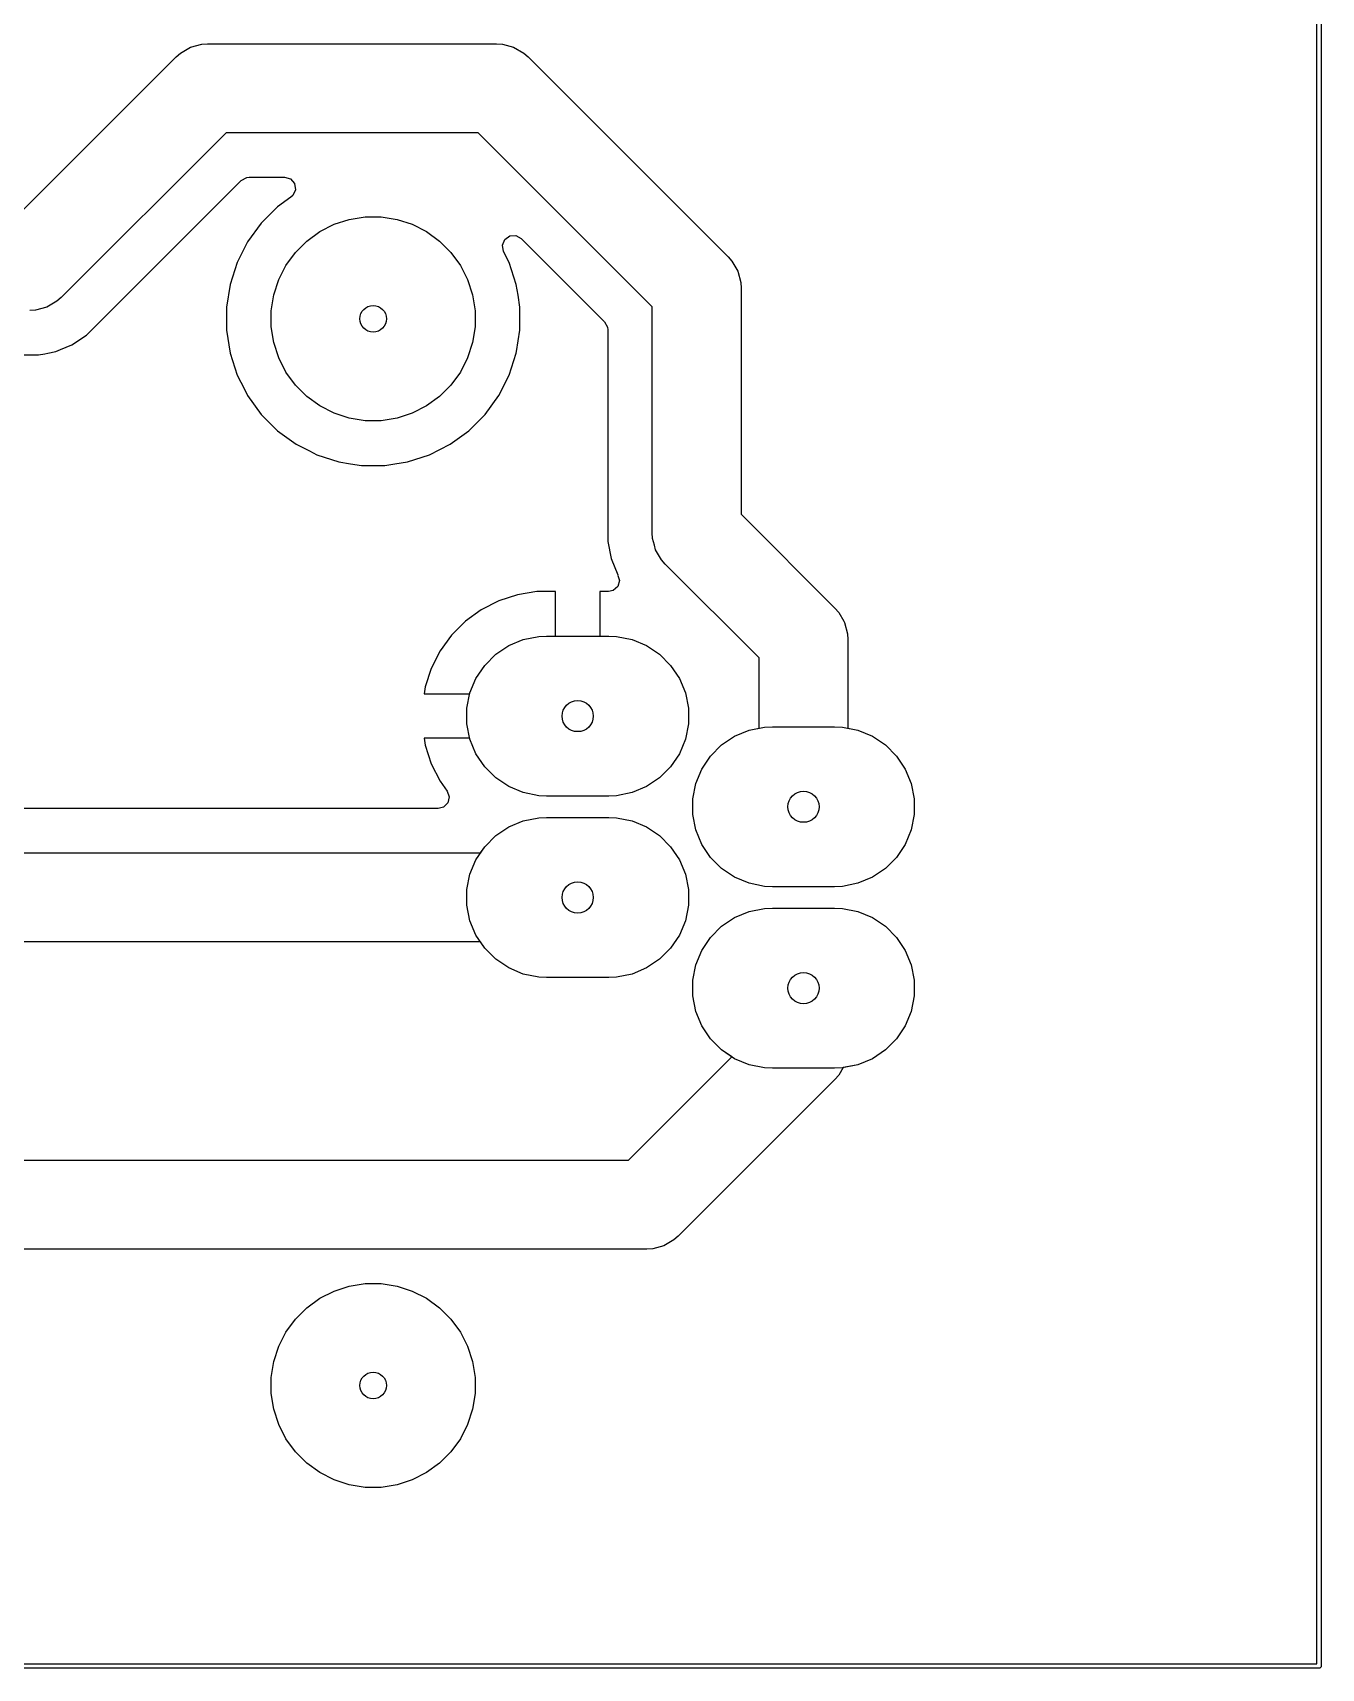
# Model space of a CAD drawing. Header units: millimetres. Extents: x 0 to 42.5, y 0 to 45.
# Drawn here: x 28.03 to 42.52, y -0.03 to 18.38 of the extents above; entities that cross this region are included whole.
import ezdxf

# ---------------------------------------------------------------- set-up
doc = ezdxf.new("R2010")
doc.units = ezdxf.units.MM
doc.layers.add('B.Cu', color=153, linetype='CONTINUOUS', true_color=0x4d7fc4)
doc.layers.add('F.Cu', color=13, linetype='CONTINUOUS', true_color=0xc83434)

msp = doc.modelspace()

# ---------------------------------------------------------------- linework, layer by layer
at = {"layer": 'B.Cu', "linetype": 'CONTINUOUS'}
for p, q in [((42.475, 0.025), (42.475, 44.975)), ((42.525, 45), (42.525, 0)), ((31.260734, 16.137416), (31.421521, 16.219341)), ((31.421521, 16.219341), (31.593145, 16.275105)), ((31.593145, 16.275105), (31.771379, 16.303335)), ((31.771379, 16.303335), (31.951835, 16.303335)), ((31.951835, 16.303335), (32.130069, 16.275105)), ((32.130069, 16.275105), (32.301693, 16.219341)), ((32.301693, 16.219341), (32.46248, 16.137416)), ((30.98714, 15.903745), (31.114742, 16.031347)), ((31.114742, 16.031347), (31.260734, 16.137416)), ((32.46248, 16.137416), (32.608472, 16.031347)), ((32.608472, 16.031347), (32.736074, 15.903745)), ((30.881071, 15.757753), (30.98714, 15.903745)), ((32.736074, 15.903745), (32.842143, 15.757753)), ((30.799146, 15.596966), (30.881071, 15.757753)), ((32.842143, 15.757753), (32.924068, 15.596966)), ((30.743382, 15.425342), (30.799146, 15.596966)), ((32.924068, 15.596966), (32.979832, 15.425342)), ((30.715152, 15.247108), (30.743382, 15.425342)), ((32.979832, 15.425342), (33.008062, 15.247108)), ((30.715152, 15.066652), (30.715152, 15.247108)), ((33.008062, 15.247108), (33.008062, 15.066652)), ((30.743382, 14.888418), (30.715152, 15.066652)), ((33.008062, 15.066652), (32.979832, 14.888418)), ((30.799146, 14.716794), (30.743382, 14.888418)), ((32.979832, 14.888418), (32.924068, 14.716794)), ((30.881071, 14.556007), (30.799146, 14.716794)), ((30.98714, 14.410015), (30.881071, 14.556007)), ((32.842143, 14.556007), (32.736074, 14.410015)), ((32.924068, 14.716794), (32.842143, 14.556007)), ((31.114742, 14.282413), (30.98714, 14.410015)), ((32.736074, 14.410015), (32.608472, 14.282413)), ((31.260734, 14.176344), (31.114742, 14.282413)), ((31.421521, 14.094419), (31.260734, 14.176344)), ((32.46248, 14.176344), (32.301693, 14.094419)), ((32.608472, 14.282413), (32.46248, 14.176344)), ((31.593145, 14.038655), (31.421521, 14.094419)), ((31.771379, 14.010425), (31.593145, 14.038655)), ((31.951835, 14.010425), (31.771379, 14.010425)), ((32.130069, 14.038655), (31.951835, 14.010425)), ((32.301693, 14.094419), (32.130069, 14.038655)), ((33.240653, 11.382589), (33.38735, 11.480609)), ((33.38735, 11.480609), (33.550351, 11.548126)), ((33.550351, 11.548126), (33.723392, 11.582546)), ((33.723392, 11.582546), (33.811607, 11.58688)), ((33.811607, 11.58688), (34.511607, 11.58688)), ((34.511607, 11.58688), (34.599822, 11.582546)), ((34.599822, 11.582546), (34.772863, 11.548126)), ((34.772863, 11.548126), (34.935864, 11.480609)), ((34.935864, 11.480609), (35.082561, 11.382589)), ((33.017878, 11.111137), (33.115898, 11.257834)), ((33.115898, 11.257834), (33.240653, 11.382589)), ((35.082561, 11.382589), (35.207316, 11.257834)), ((35.207316, 11.257834), (35.305336, 11.111137)), ((32.950361, 10.948136), (33.017878, 11.111137)), ((35.305336, 11.111137), (35.372853, 10.948136)), ((32.915941, 10.775095), (32.950361, 10.948136)), ((35.372853, 10.948136), (35.407273, 10.775095)), ((32.915941, 10.598665), (32.915941, 10.775095)), ((35.407273, 10.775095), (35.407273, 10.598665)), ((32.950361, 10.425624), (32.915941, 10.598665)), ((35.407273, 10.598665), (35.372853, 10.425624)), ((35.92735, 10.460609), (36.090351, 10.528126)), ((36.090351, 10.528126), (36.263392, 10.562546)), ((36.263392, 10.562546), (36.351607, 10.56688)), ((36.351607, 10.56688), (37.051607, 10.56688)), ((37.051607, 10.56688), (37.139822, 10.562546)), ((37.139822, 10.562546), (37.312863, 10.528126)), ((37.312863, 10.528126), (37.475864, 10.460609)), ((33.017878, 10.262623), (32.950361, 10.425624)), ((35.372853, 10.425624), (35.305336, 10.262623)), ((35.655898, 10.237834), (35.780653, 10.362589)), ((35.780653, 10.362589), (35.92735, 10.460609)), ((37.475864, 10.460609), (37.622561, 10.362589)), ((37.622561, 10.362589), (37.747316, 10.237834)), ((33.115898, 10.115926), (33.017878, 10.262623)), ((35.305336, 10.262623), (35.207316, 10.115926)), ((35.557878, 10.091137), (35.655898, 10.237834)), ((37.747316, 10.237834), (37.845336, 10.091137)), ((33.240653, 9.991171), (33.115898, 10.115926)), ((33.38735, 9.893151), (33.240653, 9.991171)), ((35.082561, 9.991171), (34.935864, 9.893151)), ((35.207316, 10.115926), (35.082561, 9.991171)), ((35.490361, 9.928136), (35.557878, 10.091137)), ((37.845336, 10.091137), (37.912853, 9.928136)), ((33.550351, 9.825634), (33.38735, 9.893151)), ((33.723392, 9.791214), (33.550351, 9.825634)), ((33.811607, 9.78688), (33.723392, 9.791214)), ((34.511607, 9.78688), (33.811607, 9.78688)), ((34.599822, 9.791214), (34.511607, 9.78688)), ((34.772863, 9.825634), (34.599822, 9.791214)), ((34.935864, 9.893151), (34.772863, 9.825634)), ((35.455941, 9.755095), (35.490361, 9.928136)), ((35.455941, 9.578665), (35.455941, 9.755095)), ((37.912853, 9.928136), (37.947273, 9.755095)), ((37.947273, 9.755095), (37.947273, 9.578665)), ((35.490361, 9.405624), (35.455941, 9.578665)), ((37.947273, 9.578665), (37.912853, 9.405624)), ((33.240653, 9.342589), (33.38735, 9.440609)), ((33.38735, 9.440609), (33.550351, 9.508126)), ((33.550351, 9.508126), (33.723392, 9.542546)), ((33.723392, 9.542546), (33.811607, 9.54688)), ((33.811607, 9.54688), (34.511607, 9.54688)), ((34.511607, 9.54688), (34.599822, 9.542546)), ((34.599822, 9.542546), (34.772863, 9.508126)), ((34.772863, 9.508126), (34.935864, 9.440609)), ((34.935864, 9.440609), (35.082561, 9.342589)), ((35.557878, 9.242623), (35.490361, 9.405624)), ((37.912853, 9.405624), (37.845336, 9.242623)), ((33.017878, 9.071137), (33.115898, 9.217834)), ((33.115898, 9.217834), (33.240653, 9.342589)), ((35.082561, 9.342589), (35.207316, 9.217834)), ((35.207316, 9.217834), (35.305336, 9.071137)), ((35.655898, 9.095926), (35.557878, 9.242623)), ((37.845336, 9.242623), (37.747316, 9.095926)), ((32.950361, 8.908136), (33.017878, 9.071137)), ((35.305336, 9.071137), (35.372853, 8.908136)), ((35.780653, 8.971171), (35.655898, 9.095926)), ((37.747316, 9.095926), (37.622561, 8.971171)), ((32.915941, 8.735095), (32.950361, 8.908136)), ((35.372853, 8.908136), (35.407273, 8.735095)), ((35.92735, 8.873151), (35.780653, 8.971171)), ((36.090351, 8.805634), (35.92735, 8.873151)), ((37.475864, 8.873151), (37.312863, 8.805634)), ((37.622561, 8.971171), (37.475864, 8.873151)), ((32.915941, 8.558665), (32.915941, 8.735095)), ((35.407273, 8.735095), (35.407273, 8.558665)), ((36.263392, 8.771214), (36.090351, 8.805634)), ((36.351607, 8.76688), (36.263392, 8.771214)), ((37.051607, 8.76688), (36.351607, 8.76688)), ((37.139822, 8.771214), (37.051607, 8.76688)), ((37.312863, 8.805634), (37.139822, 8.771214)), ((32.950361, 8.385624), (32.915941, 8.558665)), ((35.407273, 8.558665), (35.372853, 8.385624)), ((35.92735, 8.420609), (36.090351, 8.488126)), ((36.090351, 8.488126), (36.263392, 8.522546)), ((36.263392, 8.522546), (36.351607, 8.52688)), ((36.351607, 8.52688), (37.051607, 8.52688)), ((37.051607, 8.52688), (37.139822, 8.522546)), ((37.139822, 8.522546), (37.312863, 8.488126)), ((37.312863, 8.488126), (37.475864, 8.420609)), ((33.017878, 8.222623), (32.950361, 8.385624)), ((35.372853, 8.385624), (35.305336, 8.222623)), ((35.655898, 8.197834), (35.780653, 8.322589)), ((35.780653, 8.322589), (35.92735, 8.420609)), ((37.475864, 8.420609), (37.622561, 8.322589)), ((37.622561, 8.322589), (37.747316, 8.197834)), ((33.115898, 8.075926), (33.017878, 8.222623)), ((35.305336, 8.222623), (35.207316, 8.075926)), ((35.557878, 8.051137), (35.655898, 8.197834)), ((37.747316, 8.197834), (37.845336, 8.051137)), ((33.240653, 7.951171), (33.115898, 8.075926)), ((33.38735, 7.853151), (33.240653, 7.951171)), ((35.082561, 7.951171), (34.935864, 7.853151)), ((35.207316, 8.075926), (35.082561, 7.951171)), ((35.490361, 7.888136), (35.557878, 8.051137)), ((37.845336, 8.051137), (37.912853, 7.888136)), ((33.550351, 7.785634), (33.38735, 7.853151)), ((33.723392, 7.751214), (33.550351, 7.785634)), ((33.811607, 7.74688), (33.723392, 7.751214)), ((34.511607, 7.74688), (33.811607, 7.74688)), ((34.599822, 7.751214), (34.511607, 7.74688)), ((34.772863, 7.785634), (34.599822, 7.751214)), ((34.935864, 7.853151), (34.772863, 7.785634)), ((35.455941, 7.715095), (35.490361, 7.888136)), ((37.912853, 7.888136), (37.947273, 7.715095)), ((35.455941, 7.538665), (35.455941, 7.715095)), ((37.947273, 7.715095), (37.947273, 7.538665)), ((35.490361, 7.365624), (35.455941, 7.538665)), ((35.557878, 7.202623), (35.490361, 7.365624)), ((37.912853, 7.365624), (37.845336, 7.202623)), ((37.947273, 7.538665), (37.912853, 7.365624)), ((35.655898, 7.055926), (35.557878, 7.202623)), ((37.845336, 7.202623), (37.747316, 7.055926)), ((35.780653, 6.931171), (35.655898, 7.055926)), ((37.747316, 7.055926), (37.622561, 6.931171)), ((35.92735, 6.833151), (35.780653, 6.931171)), ((36.090351, 6.765634), (35.92735, 6.833151)), ((37.475864, 6.833151), (37.312863, 6.765634)), ((37.622561, 6.931171), (37.475864, 6.833151)), ((36.263392, 6.731214), (36.090351, 6.765634)), ((36.351607, 6.72688), (36.263392, 6.731214)), ((37.051607, 6.72688), (36.351607, 6.72688)), ((37.139822, 6.731214), (37.051607, 6.72688)), ((37.312863, 6.765634), (37.139822, 6.731214)), ((31.421521, 4.219341), (31.593145, 4.275105)), ((31.593145, 4.275105), (31.771379, 4.303335)), ((31.771379, 4.303335), (31.951835, 4.303335)), ((31.951835, 4.303335), (32.130069, 4.275105)), ((32.130069, 4.275105), (32.301693, 4.219341)), ((31.114742, 4.031347), (31.260734, 4.137416)), ((31.260734, 4.137416), (31.421521, 4.219341)), ((32.301693, 4.219341), (32.46248, 4.137416)), ((32.46248, 4.137416), (32.608472, 4.031347)), ((30.881071, 3.757753), (30.98714, 3.903745)), ((30.98714, 3.903745), (31.114742, 4.031347)), ((32.608472, 4.031347), (32.736074, 3.903745)), ((32.736074, 3.903745), (32.842143, 3.757753)), ((30.799146, 3.596966), (30.881071, 3.757753)), ((32.842143, 3.757753), (32.924068, 3.596966)), ((30.743382, 3.425342), (30.799146, 3.596966)), ((32.924068, 3.596966), (32.979832, 3.425342)), ((30.715152, 3.247108), (30.743382, 3.425342)), ((32.979832, 3.425342), (33.008062, 3.247108)), ((30.715152, 3.066652), (30.715152, 3.247108)), ((33.008062, 3.247108), (33.008062, 3.066652)), ((30.743382, 2.888418), (30.715152, 3.066652)), ((33.008062, 3.066652), (32.979832, 2.888418)), ((30.799146, 2.716794), (30.743382, 2.888418)), ((32.979832, 2.888418), (32.924068, 2.716794)), ((30.881071, 2.556007), (30.799146, 2.716794)), ((32.924068, 2.716794), (32.842143, 2.556007)), ((30.98714, 2.410015), (30.881071, 2.556007)), ((31.114742, 2.282413), (30.98714, 2.410015)), ((32.736074, 2.410015), (32.608472, 2.282413)), ((32.842143, 2.556007), (32.736074, 2.410015)), ((31.260734, 2.176344), (31.114742, 2.282413)), ((32.608472, 2.282413), (32.46248, 2.176344)), ((31.421521, 2.094419), (31.260734, 2.176344)), ((31.593145, 2.038655), (31.421521, 2.094419)), ((31.771379, 2.010425), (31.593145, 2.038655)), ((32.130069, 2.038655), (31.951835, 2.010425)), ((32.301693, 2.094419), (32.130069, 2.038655)), ((32.46248, 2.176344), (32.301693, 2.094419)), ((31.951835, 2.010425), (31.771379, 2.010425)), ((0.025, 0.025), (42.475, 0.025)), ((42.525, 0), (42.523097, -0.009567)), ((42.5, -0.025), (0, -0.025)), ((42.509567, -0.023097), (42.5, -0.025)), ((42.523097, -0.009567), (42.509567, -0.023097))]:
    msp.add_line(p, q, dxfattribs=at)
at = {"layer": 'B.Cu'}
for centre, radius in [((31.861607, 15.15688), 0.15), ((31.861607, 15.15688), 0.15), ((31.861607, 15.15688), 0.15), ((34.161607, 10.68688), 0.175), ((34.161607, 10.68688), 0.175), ((34.161607, 10.68688), 0.175), ((36.701607, 9.66688), 0.175), ((36.701607, 9.66688), 0.175), ((36.701607, 9.66688), 0.175), ((34.161607, 8.64688), 0.175), ((34.161607, 8.64688), 0.175), ((34.161607, 8.64688), 0.175), ((36.701607, 7.62688), 0.175), ((36.701607, 7.62688), 0.175), ((36.701607, 7.62688), 0.175), ((31.861607, 3.15688), 0.15), ((31.861607, 3.15688), 0.15), ((31.861607, 3.15688), 0.15)]:
    msp.add_circle(centre, radius, dxfattribs=at)
at = {"layer": 'F.Cu', "linetype": 'CONTINUOUS'}
for p, q in [((42.475, 0.025), (42.475, 44.975)), ((42.525, 45), (42.525, 0)), ((29.808658, 18.21194), (29.934737, 18.245723)), ((29.934737, 18.245723), (29.934752, 18.245723)), ((29.934752, 18.245723), (30, 18.25)), ((30, 18.25), (33.25, 18.25)), ((33.25, 18.25), (33.315248, 18.245723)), ((33.315248, 18.245723), (33.315263, 18.245723)), ((33.315263, 18.245723), (33.441342, 18.21194)), ((27.792894, 16.25), (29.646447, 18.103553)), ((29.646447, 18.103553), (29.69561, 18.146669)), ((29.69561, 18.146669), (29.695619, 18.146677)), ((29.695619, 18.146677), (29.808658, 18.21194)), ((33.441342, 18.21194), (33.554381, 18.146677)), ((33.554381, 18.146677), (33.554396, 18.146662)), ((33.554396, 18.146662), (33.603553, 18.103553)), ((33.603553, 18.103553), (35.853554, 15.853553)), ((30.207106, 17.25), (28.353553, 15.396447)), ((33.042894, 17.25), (30.207106, 17.25)), ((35, 15.292894), (33.042894, 17.25)), ((30.378101, 16.713181), (30.439424, 16.746666)), ((30.439424, 16.746666), (30.465782, 16.7495)), ((30.465782, 16.7495), (30.864029, 16.7495)), ((30.864029, 16.7495), (30.931068, 16.729815)), ((28.784208, 15.11929), (30.378101, 16.713181)), ((30.931068, 16.729815), (30.976823, 16.677011)), ((30.986767, 16.607853), (30.957742, 16.544297)), ((30.976823, 16.677011), (30.986767, 16.607853)), ((30.786375, 16.415809), (30.602678, 16.232112)), ((30.786381, 16.415814), (30.786375, 16.415809)), ((30.936914, 16.525182), (30.786381, 16.415814)), ((30.957742, 16.544297), (30.936914, 16.525182)), ((30.602673, 16.232106), (30.449975, 16.021935)), ((30.602678, 16.232112), (30.602673, 16.232106)), ((31.260734, 16.137416), (31.421521, 16.219341)), ((31.421521, 16.219341), (31.593145, 16.275105)), ((31.593145, 16.275105), (31.771379, 16.303335)), ((31.771379, 16.303335), (31.951835, 16.303335)), ((31.951835, 16.303335), (32.130069, 16.275105)), ((32.130069, 16.275105), (32.301693, 16.219341)), ((32.301693, 16.219341), (32.46248, 16.137416)), ((30.449975, 16.021935), (30.332029, 15.790457)), ((30.98714, 15.903745), (31.114742, 16.031347)), ((31.114742, 16.031347), (31.260734, 16.137416)), ((32.46248, 16.137416), (32.608472, 16.031347)), ((32.608472, 16.031347), (32.736074, 15.903745)), ((33.314608, 15.984103), (33.340884, 16.048843)), ((33.340884, 16.048843), (33.39799, 16.089101)), ((33.39799, 16.089101), (33.467796, 16.092093)), ((33.467796, 16.092093), (33.52567, 16.05941)), ((33.52567, 16.05941), (34.463181, 15.121899)), ((30.881071, 15.757753), (30.98714, 15.903745)), ((32.736074, 15.903745), (32.842143, 15.757753)), ((33.327504, 15.915434), (33.314608, 15.984103)), ((33.391184, 15.790457), (33.327504, 15.915434)), ((35.853554, 15.853553), (35.896669, 15.804389)), ((30.332029, 15.790457), (30.251747, 15.543374)), ((30.799146, 15.596966), (30.881071, 15.757753)), ((32.842143, 15.757753), (32.924068, 15.596966)), ((33.391184, 15.790455), (33.391184, 15.790457)), ((33.391186, 15.790452), (33.391184, 15.790455)), ((33.471467, 15.543373), (33.391186, 15.790452)), ((35.896669, 15.804389), (35.896677, 15.804381)), ((35.896677, 15.804381), (35.96194, 15.691342)), ((35.96194, 15.691342), (35.96194, 15.691341)), ((35.96194, 15.691341), (35.995723, 15.565263)), ((30.251747, 15.543374), (30.211107, 15.286783)), ((30.743382, 15.425342), (30.799146, 15.596966)), ((32.924068, 15.596966), (32.979832, 15.425342)), ((33.490554, 15.422859), (33.471467, 15.543373)), ((35.995723, 15.565263), (35.995723, 15.565248)), ((35.995723, 15.565248), (36, 15.5)), ((36, 15.5), (36, 12.957106)), ((28.191342, 15.28806), (28.065263, 15.254277)), ((28.304381, 15.353323), (28.191342, 15.28806)), ((28.304396, 15.353339), (28.304381, 15.353323)), ((28.353553, 15.396447), (28.304396, 15.353339)), ((30.211107, 15.286783), (30.211107, 15.026978)), ((30.715152, 15.247108), (30.743382, 15.425342)), ((32.979832, 15.425342), (33.008062, 15.247108)), ((33.512107, 15.286783), (33.490554, 15.422859)), ((33.512107, 15.026978), (33.512107, 15.286783)), ((35, 12.75), (35, 15.292894)), ((28.065248, 15.254277), (28, 15.25)), ((28.065263, 15.254277), (28.065248, 15.254277)), ((28.637782, 14.972861), (28.777139, 15.112218)), ((28.777139, 15.112218), (28.77714, 15.112221)), ((28.77714, 15.112221), (28.784206, 15.119286)), ((28.784206, 15.119286), (28.784208, 15.11929)), ((30.715152, 15.066652), (30.715152, 15.247108)), ((33.008062, 15.247108), (33.008062, 15.066652)), ((34.463181, 15.121899), (34.496666, 15.060576)), ((28.473914, 14.863368), (28.637782, 14.972861)), ((30.211107, 15.026978), (30.251747, 14.770387)), ((30.743382, 14.888418), (30.715152, 15.066652)), ((33.008062, 15.066652), (32.979832, 14.888418)), ((33.474248, 14.787948), (33.512107, 15.026978)), ((34.496666, 15.060576), (34.4995, 15.034218)), ((34.4995, 15.034218), (34.4995, 12.651459)), ((11.3745, 14.7495), (28.098543, 14.7495)), ((28.098543, 14.7495), (28.168544, 14.763425)), ((28.168544, 14.763425), (28.203546, 14.770387)), ((28.203546, 14.770387), (28.291836, 14.787949)), ((28.291836, 14.787949), (28.345165, 14.810039)), ((28.345165, 14.810039), (28.473914, 14.863368)), ((30.251747, 14.770387), (30.251746, 14.770387)), ((30.251746, 14.770387), (30.332029, 14.523304)), ((30.799146, 14.716794), (30.743382, 14.888418)), ((32.979832, 14.888418), (32.924068, 14.716794)), ((33.391186, 14.523308), (33.471467, 14.770387)), ((33.471467, 14.770387), (33.474248, 14.787948)), ((30.881071, 14.556007), (30.799146, 14.716794)), ((30.98714, 14.410015), (30.881071, 14.556007)), ((32.842143, 14.556007), (32.736074, 14.410015)), ((32.924068, 14.716794), (32.842143, 14.556007)), ((30.332029, 14.523304), (30.413141, 14.364116)), ((30.413141, 14.364116), (30.449973, 14.291829)), ((31.114742, 14.282413), (30.98714, 14.410015)), ((32.736074, 14.410015), (32.608472, 14.282413)), ((33.273241, 14.291829), (33.391186, 14.523308)), ((30.449973, 14.291829), (30.602676, 14.081651)), ((31.260734, 14.176344), (31.114742, 14.282413)), ((31.421521, 14.094419), (31.260734, 14.176344)), ((32.46248, 14.176344), (32.301693, 14.094419)), ((32.608472, 14.282413), (32.46248, 14.176344)), ((33.120538, 14.081651), (33.273241, 14.291829)), ((30.602676, 14.081651), (30.786378, 13.897949)), ((31.593145, 14.038655), (31.421521, 14.094419)), ((31.771379, 14.010425), (31.593145, 14.038655)), ((31.951835, 14.010425), (31.771379, 14.010425)), ((32.130069, 14.038655), (31.951835, 14.010425)), ((32.301693, 14.094419), (32.130069, 14.038655)), ((32.936836, 13.897949), (33.120538, 14.081651)), ((30.786378, 13.897949), (30.996556, 13.745246)), ((32.726658, 13.745246), (32.936836, 13.897949)), ((30.996556, 13.745246), (31.144052, 13.670093)), ((31.144052, 13.670093), (31.22803, 13.627303)), ((31.22803, 13.627303), (31.228032, 13.627303)), ((31.228032, 13.627303), (31.228035, 13.627301)), ((31.228035, 13.627301), (31.475114, 13.54702)), ((32.2481, 13.54702), (32.495179, 13.627301)), ((32.495179, 13.627301), (32.726658, 13.745246)), ((31.475114, 13.54702), (31.607313, 13.526083)), ((31.607313, 13.526083), (31.731705, 13.50638)), ((31.731705, 13.50638), (31.73171, 13.50638)), ((31.73171, 13.50638), (31.991509, 13.50638)), ((31.991509, 13.50638), (32.104905, 13.524341)), ((32.104905, 13.524341), (32.2481, 13.54702)), ((36, 12.957106), (37.05516, 11.901946)), ((35.004277, 12.684753), (35, 12.75)), ((34.4995, 12.651457), (34.499499, 12.651457)), ((34.499499, 12.651457), (34.537947, 12.458171)), ((34.4995, 12.651459), (34.4995, 12.651457)), ((35.004277, 12.684737), (35.004277, 12.684753)), ((35.024405, 12.60962), (35.004277, 12.684737)), ((35.03806, 12.558658), (35.024405, 12.60962)), ((35.103323, 12.445619), (35.03806, 12.558658)), ((34.537947, 12.458171), (34.53795, 12.458161)), ((34.53795, 12.458161), (34.613364, 12.276093)), ((35.103338, 12.445604), (35.103323, 12.445619)), ((35.146447, 12.396447), (35.103338, 12.445604)), ((36.201607, 11.341287), (35.146447, 12.396447)), ((34.613296, 12.145709), (34.561315, 12.099021)), ((34.631783, 12.213088), (34.613296, 12.145709)), ((34.613364, 12.276093), (34.616241, 12.270711)), ((34.616241, 12.270711), (34.6141, 12.269568)), ((34.6141, 12.269568), (34.631783, 12.213088)), ((33.274196, 11.984313), (33.077846, 11.884267)), ((33.483771, 12.052407), (33.274196, 11.984313)), ((33.701426, 12.08688), (33.483771, 12.052407)), ((33.911607, 12.08688), (33.701426, 12.08688)), ((33.911607, 11.58688), (33.911607, 12.08688)), ((34.507803, 12.08688), (34.411607, 12.08688)), ((34.411607, 12.08688), (34.411607, 11.58688)), ((34.561315, 12.099021), (34.507803, 12.08688)), ((33.077846, 11.884267), (32.899565, 11.754738)), ((37.05516, 11.901946), (37.098268, 11.85279)), ((37.098268, 11.85279), (37.098284, 11.852774)), ((37.098284, 11.852774), (37.154885, 11.754738)), ((32.743749, 11.598922), (32.61422, 11.420641)), ((32.899565, 11.754738), (32.743749, 11.598922)), ((37.154885, 11.754738), (37.163547, 11.739735)), ((37.163547, 11.739735), (37.19733, 11.613656)), ((37.19733, 11.613656), (37.19733, 11.613641)), ((37.19733, 11.613641), (37.201607, 11.548393)), ((32.61422, 11.420641), (32.514174, 11.224291)), ((33.240653, 11.382589), (33.38735, 11.480609)), ((33.38735, 11.480609), (33.550351, 11.548126)), ((33.550351, 11.548126), (33.723392, 11.582546)), ((33.723392, 11.582546), (33.811607, 11.58688)), ((33.811607, 11.58688), (33.911607, 11.58688)), ((34.411607, 11.58688), (34.511607, 11.58688)), ((34.511607, 11.58688), (34.599822, 11.582546)), ((34.599822, 11.582546), (34.772863, 11.548126)), ((34.772863, 11.548126), (34.935864, 11.480609)), ((34.935864, 11.480609), (35.082561, 11.382589)), ((37.201607, 11.548393), (37.201607, 10.550257)), ((32.514174, 11.224291), (32.44608, 11.014719)), ((33.017878, 11.111137), (33.115898, 11.257834)), ((33.115898, 11.257834), (33.240653, 11.382589)), ((35.082561, 11.382589), (35.207316, 11.257834)), ((35.207316, 11.257834), (35.305336, 11.111137)), ((36.201607, 10.550257), (36.201607, 11.341287)), ((32.950361, 10.948136), (33.017878, 11.111137)), ((35.305336, 11.111137), (35.372853, 10.948136)), ((32.44608, 11.014716), (32.433752, 10.93688)), ((32.433752, 10.93688), (32.948122, 10.93688)), ((32.44608, 11.014719), (32.44608, 11.014716)), ((32.948122, 10.93688), (32.950361, 10.948136)), ((35.372853, 10.948136), (35.407273, 10.775095)), ((35.407273, 10.775095), (35.407273, 10.598665)), ((35.407273, 10.598665), (35.372853, 10.425624)), ((35.92735, 10.460609), (36.090351, 10.528126)), ((36.090351, 10.528126), (36.201607, 10.550257)), ((37.201607, 10.550257), (37.312863, 10.528126)), ((37.312863, 10.528126), (37.475864, 10.460609)), ((32.948122, 10.43688), (32.433752, 10.43688)), ((32.433752, 10.43688), (32.44608, 10.359045)), ((32.44608, 10.359045), (32.44608, 10.359042)), ((32.44608, 10.359042), (32.514174, 10.14947)), ((32.950361, 10.425624), (32.948122, 10.43688)), ((33.017878, 10.262623), (32.950361, 10.425624)), ((35.372853, 10.425624), (35.305336, 10.262623)), ((35.655898, 10.237834), (35.780653, 10.362589)), ((35.780653, 10.362589), (35.92735, 10.460609)), ((37.475864, 10.460609), (37.622561, 10.362589)), ((37.622561, 10.362589), (37.747316, 10.237834)), ((32.514174, 10.14947), (32.614222, 9.953117)), ((33.115898, 10.115926), (33.017878, 10.262623)), ((35.305336, 10.262623), (35.207316, 10.115926)), ((35.557878, 10.091137), (35.655898, 10.237834)), ((37.747316, 10.237834), (37.845336, 10.091137)), ((32.614222, 9.953117), (32.693307, 9.844265)), ((33.240653, 9.991171), (33.115898, 10.115926)), ((33.38735, 9.893151), (33.240653, 9.991171)), ((35.082561, 9.991171), (34.935864, 9.893151)), ((35.207316, 10.115926), (35.082561, 9.991171)), ((35.490361, 9.928136), (35.557878, 10.091137)), ((37.845336, 10.091137), (37.912853, 9.928136)), ((32.693307, 9.844265), (32.716787, 9.778459)), ((32.716787, 9.778459), (32.700961, 9.710405)), ((33.550351, 9.825634), (33.38735, 9.893151)), ((33.723392, 9.791214), (33.550351, 9.825634)), ((33.811607, 9.78688), (33.723392, 9.791214)), ((34.511607, 9.78688), (33.811607, 9.78688)), ((34.599822, 9.791214), (34.511607, 9.78688)), ((34.772863, 9.825634), (34.599822, 9.791214)), ((34.935864, 9.893151), (34.772863, 9.825634)), ((35.455941, 9.755095), (35.490361, 9.928136)), ((35.455941, 9.578665), (35.455941, 9.755095)), ((37.912853, 9.928136), (37.947273, 9.755095)), ((37.947273, 9.755095), (37.947273, 9.578665)), ((32.592989, 9.64738), (25.318903, 9.64738)), ((32.650856, 9.66171), (32.592989, 9.64738)), ((32.700961, 9.710405), (32.650856, 9.66171)), ((35.490361, 9.405624), (35.455941, 9.578665)), ((37.947273, 9.578665), (37.912853, 9.405624)), ((33.240653, 9.342589), (33.38735, 9.440609)), ((33.38735, 9.440609), (33.550351, 9.508126)), ((33.550351, 9.508126), (33.723392, 9.542546)), ((33.723392, 9.542546), (33.811607, 9.54688)), ((33.811607, 9.54688), (34.511607, 9.54688)), ((34.511607, 9.54688), (34.599822, 9.542546)), ((34.599822, 9.542546), (34.772863, 9.508126)), ((34.772863, 9.508126), (34.935864, 9.440609)), ((34.935864, 9.440609), (35.082561, 9.342589)), ((35.557878, 9.242623), (35.490361, 9.405624)), ((37.912853, 9.405624), (37.845336, 9.242623)), ((33.068488, 9.14688), (33.115898, 9.217834)), ((33.115898, 9.217834), (33.240653, 9.342589)), ((35.082561, 9.342589), (35.207316, 9.217834)), ((35.207316, 9.217834), (35.305336, 9.071137)), ((35.655898, 9.095926), (35.557878, 9.242623)), ((37.845336, 9.242623), (37.747316, 9.095926)), ((25.060227, 9.14688), (33.068488, 9.14688)), ((35.305336, 9.071137), (35.372853, 8.908136)), ((35.780653, 8.971171), (35.655898, 9.095926)), ((37.747316, 9.095926), (37.622561, 8.971171)), ((35.372853, 8.908136), (35.407273, 8.735095)), ((35.92735, 8.873151), (35.780653, 8.971171)), ((36.090351, 8.805634), (35.92735, 8.873151)), ((37.475864, 8.873151), (37.312863, 8.805634)), ((37.622561, 8.971171), (37.475864, 8.873151)), ((35.407273, 8.735095), (35.407273, 8.558665)), ((36.263392, 8.771214), (36.090351, 8.805634)), ((36.351607, 8.76688), (36.263392, 8.771214)), ((37.051607, 8.76688), (36.351607, 8.76688)), ((37.139822, 8.771214), (37.051607, 8.76688)), ((37.312863, 8.805634), (37.139822, 8.771214)), ((35.407273, 8.558665), (35.372853, 8.385624)), ((35.92735, 8.420609), (36.090351, 8.488126)), ((36.090351, 8.488126), (36.263392, 8.522546)), ((36.263392, 8.522546), (36.351607, 8.52688)), ((36.351607, 8.52688), (37.051607, 8.52688)), ((37.051607, 8.52688), (37.139822, 8.522546)), ((37.139822, 8.522546), (37.312863, 8.488126)), ((37.312863, 8.488126), (37.475864, 8.420609)), ((35.372853, 8.385624), (35.305336, 8.222623)), ((35.655898, 8.197834), (35.780653, 8.322589)), ((35.780653, 8.322589), (35.92735, 8.420609)), ((37.475864, 8.420609), (37.622561, 8.322589)), ((37.622561, 8.322589), (37.747316, 8.197834)), ((33.068488, 8.14688), (24.85312, 8.14688)), ((33.115898, 8.075926), (33.068488, 8.14688)), ((35.305336, 8.222623), (35.207316, 8.075926)), ((35.557878, 8.051137), (35.655898, 8.197834)), ((37.747316, 8.197834), (37.845336, 8.051137)), ((33.240653, 7.951171), (33.115898, 8.075926)), ((33.38735, 7.853151), (33.240653, 7.951171)), ((35.082561, 7.951171), (34.935864, 7.853151)), ((35.207316, 8.075926), (35.082561, 7.951171)), ((35.490361, 7.888136), (35.557878, 8.051137)), ((37.845336, 8.051137), (37.912853, 7.888136)), ((33.550351, 7.785634), (33.38735, 7.853151)), ((33.723392, 7.751214), (33.550351, 7.785634)), ((33.811607, 7.74688), (33.723392, 7.751214)), ((34.511607, 7.74688), (33.811607, 7.74688)), ((34.599822, 7.751214), (34.511607, 7.74688)), ((34.772863, 7.785634), (34.599822, 7.751214)), ((34.935864, 7.853151), (34.772863, 7.785634)), ((35.455941, 7.715095), (35.490361, 7.888136)), ((37.912853, 7.888136), (37.947273, 7.715095)), ((35.455941, 7.538665), (35.455941, 7.715095)), ((37.947273, 7.715095), (37.947273, 7.538665)), ((35.490361, 7.365624), (35.455941, 7.538665)), ((35.557878, 7.202623), (35.490361, 7.365624)), ((37.912853, 7.365624), (37.845336, 7.202623)), ((37.947273, 7.538665), (37.912853, 7.365624)), ((35.655898, 7.055926), (35.557878, 7.202623)), ((37.845336, 7.202623), (37.747316, 7.055926)), ((35.780653, 6.931171), (35.655898, 7.055926)), ((37.747316, 7.055926), (37.622561, 6.931171)), ((34.732894, 5.69), (35.896594, 6.853702)), ((35.896594, 6.853702), (35.780653, 6.931171)), ((37.475864, 6.833151), (37.312863, 6.765634)), ((37.622561, 6.931171), (37.475864, 6.833151)), ((37.098276, 6.647219), (37.055161, 6.598054)), ((37.098284, 6.647226), (37.098276, 6.647219)), ((37.147676, 6.732777), (37.098284, 6.647226)), ((37.312863, 6.765634), (37.147676, 6.732777)), ((37.055161, 6.598054), (35.293553, 4.836447)), ((14.543393, 5.69), (34.732894, 5.69)), ((35.244381, 4.793323), (35.131342, 4.72806)), ((35.244396, 4.793339), (35.244381, 4.793323)), ((35.293553, 4.836447), (35.244396, 4.793339)), ((34.94, 4.69), (14.543393, 4.69)), ((35.005248, 4.694277), (34.94, 4.69)), ((35.005263, 4.694277), (35.005248, 4.694277)), ((35.131342, 4.72806), (35.005263, 4.694277)), ((31.421521, 4.219341), (31.593145, 4.275105)), ((31.593145, 4.275105), (31.771379, 4.303335)), ((31.771379, 4.303335), (31.951835, 4.303335)), ((31.951835, 4.303335), (32.130069, 4.275105)), ((32.130069, 4.275105), (32.301693, 4.219341)), ((31.114742, 4.031347), (31.260734, 4.137416)), ((31.260734, 4.137416), (31.421521, 4.219341)), ((32.301693, 4.219341), (32.46248, 4.137416)), ((32.46248, 4.137416), (32.608472, 4.031347)), ((30.881071, 3.757753), (30.98714, 3.903745)), ((30.98714, 3.903745), (31.114742, 4.031347)), ((32.608472, 4.031347), (32.736074, 3.903745)), ((32.736074, 3.903745), (32.842143, 3.757753)), ((30.799146, 3.596966), (30.881071, 3.757753)), ((32.842143, 3.757753), (32.924068, 3.596966)), ((30.743382, 3.425342), (30.799146, 3.596966)), ((32.924068, 3.596966), (32.979832, 3.425342)), ((30.715152, 3.247108), (30.743382, 3.425342)), ((32.979832, 3.425342), (33.008062, 3.247108)), ((30.715152, 3.066652), (30.715152, 3.247108)), ((33.008062, 3.247108), (33.008062, 3.066652)), ((30.743382, 2.888418), (30.715152, 3.066652)), ((33.008062, 3.066652), (32.979832, 2.888418)), ((30.799146, 2.716794), (30.743382, 2.888418)), ((32.979832, 2.888418), (32.924068, 2.716794)), ((30.881071, 2.556007), (30.799146, 2.716794)), ((32.924068, 2.716794), (32.842143, 2.556007)), ((30.98714, 2.410015), (30.881071, 2.556007)), ((31.114742, 2.282413), (30.98714, 2.410015)), ((32.736074, 2.410015), (32.608472, 2.282413)), ((32.842143, 2.556007), (32.736074, 2.410015)), ((31.260734, 2.176344), (31.114742, 2.282413)), ((32.608472, 2.282413), (32.46248, 2.176344)), ((31.421521, 2.094419), (31.260734, 2.176344)), ((31.593145, 2.038655), (31.421521, 2.094419)), ((31.771379, 2.010425), (31.593145, 2.038655)), ((32.130069, 2.038655), (31.951835, 2.010425)), ((32.301693, 2.094419), (32.130069, 2.038655)), ((32.46248, 2.176344), (32.301693, 2.094419)), ((31.951835, 2.010425), (31.771379, 2.010425)), ((0.025, 0.025), (42.475, 0.025)), ((42.525, 0), (42.523097, -0.009567)), ((42.5, -0.025), (0, -0.025)), ((42.509567, -0.023097), (42.5, -0.025)), ((42.523097, -0.009567), (42.509567, -0.023097))]:
    msp.add_line(p, q, dxfattribs=at)
at = {"layer": 'F.Cu'}
for centre, radius in [((31.861607, 15.15688), 0.15), ((31.861607, 15.15688), 0.15), ((31.861607, 15.15688), 0.15), ((34.161607, 10.68688), 0.175), ((34.161607, 10.68688), 0.175), ((34.161607, 10.68688), 0.175), ((36.701607, 9.66688), 0.175), ((36.701607, 9.66688), 0.175), ((36.701607, 9.66688), 0.175), ((34.161607, 8.64688), 0.175), ((34.161607, 8.64688), 0.175), ((34.161607, 8.64688), 0.175), ((36.701607, 7.62688), 0.175), ((36.701607, 7.62688), 0.175), ((36.701607, 7.62688), 0.175), ((31.861607, 3.15688), 0.15), ((31.861607, 3.15688), 0.15), ((31.861607, 3.15688), 0.15)]:
    msp.add_circle(centre, radius, dxfattribs=at)

doc.saveas('drawing.dxf')
